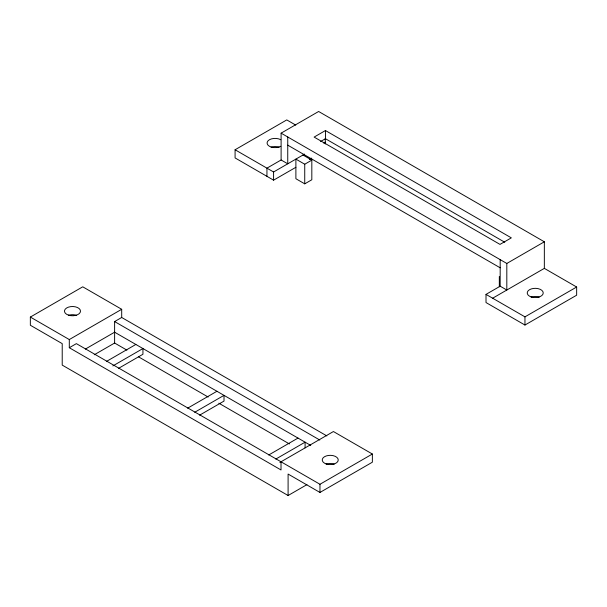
<?xml version="1.0" encoding="UTF-8"?>
<svg xmlns="http://www.w3.org/2000/svg" width="607" height="607" viewBox="0 0 607 607"><rect width="100%" height="100%" fill="white"/><g stroke="black" fill="none" stroke-linecap="round" stroke-linejoin="round"><path stroke-width="0.91" d="M295.89 167.289L273.582 180.165L235.084 157.934L235.084 149.762L286.77 119.913L295.761 125.103M266.943 176.334L266.943 168.154L281.109 159.982L281.109 133.153L318.637 111.483L544.342 241.791L544.342 268.37L492.649 298.212M325.451 130.543L314.123 137.083L500.001 244.401L511.329 237.861L325.451 130.543L325.451 138.722L504.774 242.254M320.595 141.522L325.451 138.722M235.084 149.762L273.582 171.986L304.562 154.102M323.683 143.062L325.276 142.144M306.93 484.644L288.097 495.517L62.218 365.103L62.218 343.638L30.35 325.246L30.35 317.066L82.749 286.815L121.696 309.297L121.696 317.476L326.854 435.925M309.342 159.52L311.732 158.139M304.737 164.224L311.823 160.134L311.823 179.755L304.737 183.845L295.89 178.731L295.89 159.11L304.737 164.224L304.737 183.845M30.35 317.066L69.297 339.556L121.696 309.297M69.297 339.556L69.297 347.728L76.376 343.638L319.965 484.272L372.364 454.021L372.364 462.2L319.965 492.452L288.097 474.052L288.097 495.517M94.275 354.769L114.617 343.031L114.617 321.566L121.696 317.476M85.329 349.101L114.617 332.196L310.746 445.432M106.566 361.37L135.854 344.457M112.834 365.93L142.941 348.547L142.941 354.268L118.532 368.366M187.646 408.177L216.934 391.272M194.726 412.267L224.013 395.354L224.013 401.083L199.612 415.173M281.109 133.153L506.815 263.461L544.342 241.791M544.342 268.37L576.65 287.02L576.65 295.199L524.956 325.041L486.01 302.552L486.01 294.38L500.176 286.2L506.815 290.032L506.815 263.461M268.726 454.984L298.014 438.079M275.806 459.074L305.093 442.169L305.093 447.89M486.01 294.38L524.956 316.862L576.65 287.02M279.873 462.451L333.418 431.539L372.364 454.021M287.748 145.156L500.176 267.801M302.969 155.02L311.823 160.134M281.109 159.982L287.748 163.814L287.748 136.985M114.617 321.566L319.768 440.014M114.617 343.031L126.924 350.133M138.411 356.772L208.163 397.039M218.831 403.2L289.41 443.945M69.297 347.728L281.018 469.97L281.018 461.79M524.956 316.862L524.956 325.041M500.176 259.629L500.176 286.2M499.326 276.473L499.326 286.754M325.276 138.411L325.276 143.958M319.965 484.272L319.965 492.452M273.582 171.986L273.582 180.165M280.753 146.287A8.012 4.628 0 0 1 269.425 146.287A8.012 4.628 0 0 1 269.425 139.739A8.012 4.628 0 0 1 280.753 139.739M531.224 297.119A8.012 4.628 0 0 1 539.228 297.119M271.079 147.182A8.012 4.628 0 0 1 279.091 147.182M326.225 464.12A8.012 4.628 0 0 1 334.237 464.12M68.477 315.314A8.012 4.628 0 0 1 76.49 315.314M531.224 296.952A8.012 4.628 0 0 0 543.235 292.946A8.012 4.628 0 0 0 531.224 288.94A8.012 4.628 0 0 0 531.224 296.952M326.225 463.953A8.012 4.628 0 0 0 338.243 459.947A8.012 4.628 0 0 0 326.225 455.948A8.012 4.628 0 0 0 326.225 463.953M68.477 315.147A8.012 4.628 0 0 0 80.496 311.141A8.012 4.628 0 0 0 68.477 307.134A8.012 4.628 0 0 0 68.477 315.147"/></g></svg>
